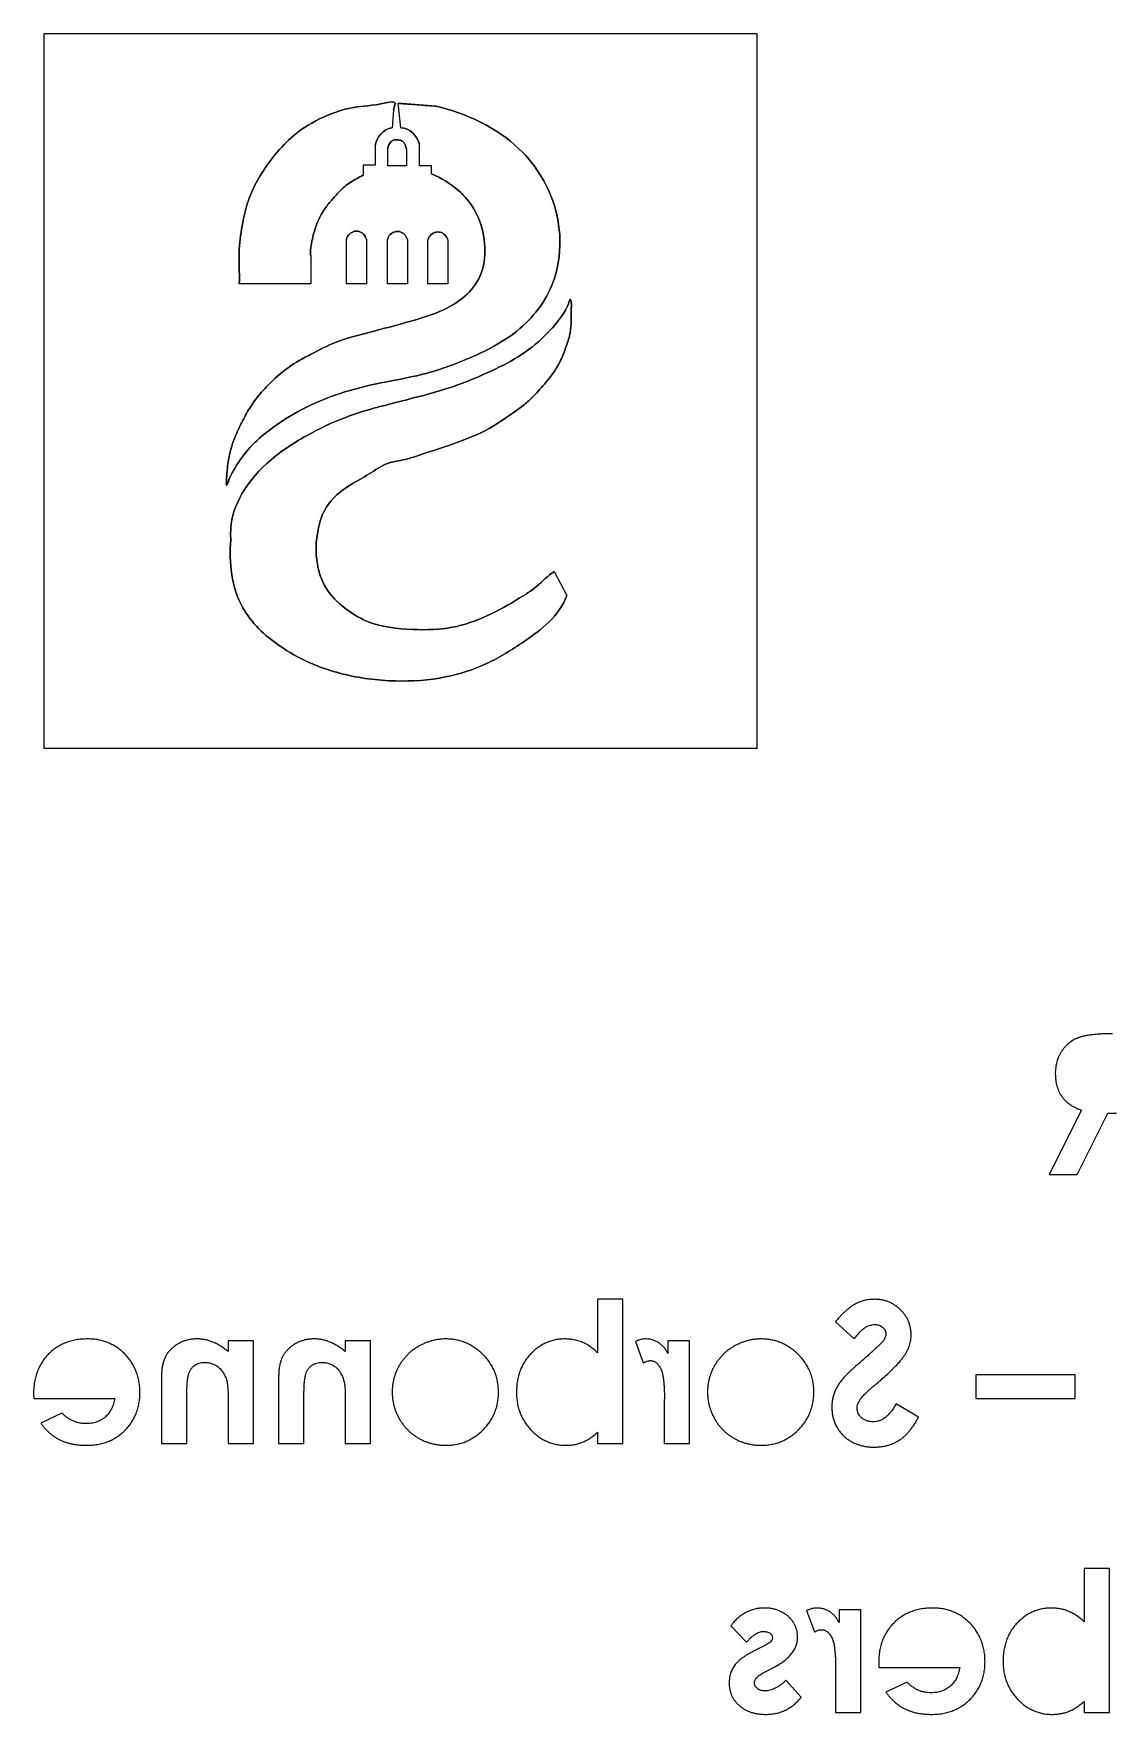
# Model space of a CAD drawing. Header units: millimetres. Extents: x -193 to 193, y -200 to 193.
# Drawn here: x -157.12 to -130.26, y -147.44 to -105.6 of the extents above; entities that cross this region are included whole.
import ezdxf

# ---------------------------------------------------------------- set-up
doc = ezdxf.new("R2010")
doc.units = ezdxf.units.MM

msp = doc.modelspace()

# ---------------------------------------------------------------- linework, layer by layer
at = {"color": 7, "linetype": 'Continuous', "lineweight": 25}
for p, q in [((-156.861, -105.596), (-139.113, -105.596)), ((-156.861, -123.389), (-156.861, -105.596)), ((-139.113, -105.596), (-139.113, -123.389)), ((-148.155, -107.5), (-148.192, -107.937)), ((-147.102, -107.401), (-148.041, -107.331)), ((-147.975, -107.937), (-148.041, -107.331)), ((-147.512, -108.884), (-147.512, -108.348)), ((-148.619, -108.393), (-148.619, -108.871)), ((-148.303, -108.884), (-148.303, -108.45)), ((-147.835, -108.469), (-147.835, -108.884)), ((-148.916, -108.871), (-148.916, -109.12)), ((-148.619, -108.871), (-148.916, -108.871)), ((-147.835, -108.884), (-148.303, -108.884)), ((-147.208, -108.884), (-147.512, -108.884)), ((-147.208, -109.084), (-147.208, -108.884)), ((-149.331, -111.827), (-149.331, -110.713)), ((-148.831, -110.713), (-148.831, -111.827)), ((-148.311, -111.827), (-148.311, -110.719)), ((-147.811, -110.719), (-147.811, -111.827)), ((-147.302, -111.827), (-147.302, -110.734)), ((-146.802, -110.734), (-146.802, -111.827)), ((-150.221, -111.139), (-150.221, -111.827)), ((-150.221, -111.827), (-151.999, -111.827)), ((-148.831, -111.827), (-149.331, -111.827)), ((-147.811, -111.827), (-148.311, -111.827)), ((-146.802, -111.827), (-147.302, -111.827)), ((-144.16, -118.983), (-143.845, -119.584)), ((-139.113, -123.389), (-156.861, -123.389)), ((-131.028, -132.397), (-131.835, -133.994)), ((-131.137, -133.994), (-130.366, -132.469)), ((-130.366, -132.469), (-130.153, -132.469)), ((-131.835, -133.994), (-131.137, -133.994)), ((-142.447, -137.103), (-143.076, -137.103)), ((-143.076, -137.103), (-143.076, -138.433)), ((-142.447, -140.693), (-142.447, -137.103)), ((-137.153, -137.661), (-136.683, -138.09)), ((-151.646, -138.135), (-152.274, -138.135)), ((-152.274, -138.135), (-152.274, -138.406)), ((-151.646, -140.693), (-151.646, -138.135)), ((-148.729, -138.135), (-149.358, -138.135)), ((-149.358, -138.135), (-149.358, -138.406)), ((-148.729, -140.693), (-148.729, -138.135)), ((-142.133, -138.154), (-141.938, -138.686)), ((-140.787, -138.135), (-141.326, -138.135)), ((-141.326, -138.135), (-141.326, -138.45)), ((-140.787, -140.693), (-140.787, -138.135)), ((-153.935, -139.016), (-153.935, -140.693)), ((-151.018, -139.016), (-151.018, -140.693)), ((-131.185, -138.988), (-133.653, -138.988)), ((-133.653, -138.988), (-133.653, -139.571)), ((-131.185, -139.571), (-131.185, -138.988)), ((-157.121, -139.453), (-157.118, -139.571)), ((-157.118, -139.571), (-155.101, -139.571)), ((-153.306, -140.693), (-153.306, -139.582)), ((-152.274, -139.675), (-152.274, -140.693)), ((-150.39, -140.693), (-150.39, -139.582)), ((-149.358, -139.675), (-149.358, -140.693)), ((-141.413, -139.533), (-141.415, -139.657)), ((-141.415, -139.657), (-141.415, -140.693)), ((-135.088, -140.037), (-135.641, -139.706)), ((-133.653, -139.571), (-131.185, -139.571)), ((-156.415, -139.934), (-156.941, -140.184)), ((-143.076, -140.414), (-143.076, -140.693)), ((-153.935, -140.693), (-153.306, -140.693)), ((-152.274, -140.693), (-151.646, -140.693)), ((-151.018, -140.693), (-150.39, -140.693)), ((-149.358, -140.693), (-148.729, -140.693)), ((-143.076, -140.693), (-142.447, -140.693)), ((-141.415, -140.693), (-140.787, -140.693)), ((-130.332, -143.802), (-130.96, -143.802)), ((-130.96, -143.802), (-130.96, -145.132)), ((-130.332, -147.392), (-130.332, -143.802)), ((-137.871, -144.852), (-137.676, -145.384)), ((-136.524, -144.834), (-137.063, -144.834)), ((-137.063, -144.834), (-137.063, -145.149)), ((-136.524, -147.392), (-136.524, -144.834)), ((-139.755, -145.229), (-139.371, -145.642)), ((-138.946, -145.739), (-139.173, -145.853)), ((-138.902, -146.374), (-138.694, -146.269)), ((-137.15, -146.231), (-137.153, -146.356)), ((-137.153, -146.356), (-137.153, -147.392)), ((-136.076, -146.151), (-136.074, -146.27)), ((-136.074, -146.27), (-134.056, -146.27)), ((-138.005, -147.007), (-138.386, -146.584)), ((-135.37, -146.632), (-135.896, -146.883)), ((-130.96, -147.113), (-130.96, -147.392)), ((-137.153, -147.392), (-136.524, -147.392)), ((-130.96, -147.392), (-130.332, -147.392))]:
    msp.add_line(p, q, dxfattribs=at)
for points, knots in [([(-147.208, -109.084), (-146.969, -109.195), (-146.596, -109.412), (-146.113, -109.949), (-145.829, -110.712), (-145.895, -111.619), (-146.451, -112.246), (-147.186, -112.619), (-148.013, -112.83), (-148.843, -113.059), (-149.573, -113.235), (-150.13, -113.54), (-150.661, -113.803), (-151.071, -114.129), (-151.442, -114.509), (-151.716, -114.858), (-151.916, -115.232), (-152.116, -115.628), (-152.266, -116.122), (-152.295, -116.402), (-152.338, -116.935), (-152.241, -116.656), (-152.106, -116.387), (-151.793, -115.928), (-151.253, -115.448), (-150.246, -114.777), (-148.898, -114.338), (-147.361, -114.105), (-146.224, -113.68), (-145.069, -113.082), (-144.204, -112.137), (-143.955, -110.902), (-144.09, -109.929), (-144.465, -109.114), (-145.298, -108.053), (-146.352, -107.587), (-147.102, -107.401)], [0, 0, 0, 0, 0.028436, 0.045885, 0.076795, 0.114077, 0.136818, 0.163881, 0.201765, 0.228519, 0.256859, 0.282156, 0.296566, 0.320744, 0.338014, 0.353814, 0.368338, 0.38344, 0.402632, 0.418502, 0.42852, 0.432004, 0.44284, 0.46564, 0.488443, 0.521261, 0.594998, 0.638749, 0.688736, 0.724792, 0.778774, 0.819516, 0.856554, 0.882834, 0.91543, 1, 1, 1, 1]), ([(-147.102, -107.401), (-146.352, -107.587), (-145.298, -108.053), (-144.465, -109.114), (-144.09, -109.929), (-143.955, -110.902), (-144.204, -112.137), (-145.069, -113.082), (-146.224, -113.68), (-147.361, -114.105), (-148.898, -114.338), (-150.246, -114.777), (-151.253, -115.448), (-151.793, -115.928), (-152.106, -116.387), (-152.241, -116.656), (-152.338, -116.935), (-152.295, -116.402), (-152.266, -116.122), (-152.116, -115.628), (-151.916, -115.232), (-151.716, -114.858), (-151.442, -114.509), (-151.071, -114.129), (-150.661, -113.803), (-150.13, -113.54), (-149.573, -113.235), (-148.843, -113.059), (-148.013, -112.83), (-147.186, -112.619), (-146.451, -112.246), (-145.895, -111.619), (-145.829, -110.712), (-146.113, -109.949), (-146.596, -109.412), (-146.969, -109.195), (-147.208, -109.084)], [0, 0, 0, 0, 0.08457, 0.117166, 0.143446, 0.180484, 0.221226, 0.275208, 0.311264, 0.361251, 0.405002, 0.478739, 0.511557, 0.53436, 0.55716, 0.567996, 0.57148, 0.581498, 0.597368, 0.61656, 0.631662, 0.646186, 0.661986, 0.679256, 0.703434, 0.717844, 0.743141, 0.771481, 0.798235, 0.836119, 0.863182, 0.885923, 0.923205, 0.954115, 0.971564, 1, 1, 1, 1]), ([(-148.155, -107.5), (-148.168, -107.477), (-148.036, -107.247), (-148.656, -107.399), (-149.326, -107.388), (-150.446, -107.875), (-151.264, -108.76), (-151.734, -109.507), (-151.929, -110.338), (-152.03, -111.026), (-151.989, -111.541), (-151.999, -111.827)], [0, 0, 0, 0, 0.025008, 0.058042, 0.174702, 0.409672, 0.508709, 0.700836, 0.778493, 0.876274, 1, 1, 1, 1]), ([(-151.999, -111.827), (-151.989, -111.541), (-152.03, -111.026), (-151.929, -110.338), (-151.734, -109.507), (-151.264, -108.76), (-150.446, -107.875), (-149.326, -107.388), (-148.656, -107.399), (-148.036, -107.247), (-148.168, -107.477), (-148.155, -107.5)], [0, 0, 0, 0, 0.123726, 0.221507, 0.299164, 0.491291, 0.590328, 0.825298, 0.941958, 0.974992, 1, 1, 1, 1]), ([(-147.835, -108.469), (-147.847, -108.404), (-147.89, -108.271), (-148.042, -108.237), (-148.145, -108.231), (-148.253, -108.305), (-148.288, -108.39), (-148.303, -108.45)], [0, 0, 0, 0, 0.313599, 0.469417, 0.630901, 0.733685, 1, 1, 1, 1]), ([(-148.303, -108.45), (-148.288, -108.39), (-148.253, -108.305), (-148.145, -108.231), (-148.042, -108.237), (-147.89, -108.271), (-147.847, -108.404), (-147.835, -108.469)], [0, 0, 0, 0, 0.266315, 0.369099, 0.530583, 0.686401, 1, 1, 1, 1]), ([(-150.221, -111.139), (-150.241, -110.994), (-150.194, -110.763), (-150.086, -110.34), (-149.913, -109.987), (-149.672, -109.71), (-149.526, -109.538), (-149.381, -109.407), (-149.19, -109.255), (-149.021, -109.181), (-148.916, -109.12)], [0, 0, 0, 0, 0.169685, 0.277391, 0.517791, 0.6245, 0.711578, 0.784298, 0.855083, 1, 1, 1, 1]), ([(-148.916, -109.12), (-149.021, -109.181), (-149.19, -109.255), (-149.381, -109.407), (-149.526, -109.538), (-149.672, -109.71), (-149.913, -109.987), (-150.086, -110.34), (-150.194, -110.763), (-150.241, -110.994), (-150.221, -111.139)], [0, 0, 0, 0, 0.144917, 0.215702, 0.288422, 0.3755, 0.482209, 0.722609, 0.830315, 1, 1, 1, 1]), ([(-148.831, -110.713), (-148.858, -110.625), (-148.962, -110.508), (-149.198, -110.511), (-149.307, -110.616), (-149.331, -110.713)], [0, 0, 0, 0, 0.42038, 0.573472, 1, 1, 1, 1]), ([(-149.331, -110.713), (-149.307, -110.616), (-149.198, -110.511), (-148.962, -110.508), (-148.858, -110.625), (-148.831, -110.713)], [0, 0, 0, 0, 0.426528, 0.57962, 1, 1, 1, 1]), ([(-147.811, -110.719), (-147.838, -110.631), (-147.942, -110.515), (-148.177, -110.518), (-148.287, -110.622), (-148.311, -110.719)], [0, 0, 0, 0, 0.42038, 0.573472, 1, 1, 1, 1]), ([(-148.311, -110.719), (-148.287, -110.622), (-148.177, -110.518), (-147.942, -110.515), (-147.838, -110.631), (-147.811, -110.719)], [0, 0, 0, 0, 0.426528, 0.57962, 1, 1, 1, 1]), ([(-146.802, -110.734), (-146.829, -110.646), (-146.933, -110.53), (-147.169, -110.532), (-147.279, -110.637), (-147.302, -110.734)], [0, 0, 0, 0, 0.42038, 0.573472, 1, 1, 1, 1]), ([(-147.302, -110.734), (-147.279, -110.637), (-147.169, -110.532), (-146.933, -110.53), (-146.829, -110.646), (-146.802, -110.734)], [0, 0, 0, 0, 0.426528, 0.57962, 1, 1, 1, 1]), ([(-144.16, -118.983), (-144.315, -119.091), (-144.565, -119.363), (-145.385, -119.886), (-146.404, -120.42), (-147.737, -120.451), (-148.691, -120.347), (-149.398, -119.901), (-149.873, -119.438), (-150.113, -118.732), (-150.086, -118.026), (-149.849, -117.291), (-149.32, -116.857), (-148.766, -116.574), (-148.347, -116.268), (-147.819, -116.205), (-147.327, -116.021), (-146.846, -115.876), (-146.398, -115.704), (-145.865, -115.502), (-145.387, -115.18), (-144.98, -114.897), (-144.733, -114.693), (-144.558, -114.496), (-144.299, -114.213), (-144.043, -113.876), (-143.879, -113.448), (-143.773, -113.139), (-143.722, -112.821), (-143.734, -112.594), (-143.731, -112.404), (-143.721, -112.329), (-143.753, -112.174), (-143.836, -112.425), (-144.007, -112.705), (-144.682, -113.477), (-145.376, -113.842), (-145.907, -114.075)], [0, 0, 0, 0, 0.028276, 0.054753, 0.145664, 0.19472, 0.253441, 0.285459, 0.318561, 0.350809, 0.393784, 0.42293, 0.463763, 0.491313, 0.517175, 0.539583, 0.569518, 0.595855, 0.614926, 0.641481, 0.681038, 0.700728, 0.715907, 0.728907, 0.740054, 0.773572, 0.791269, 0.808498, 0.822609, 0.839076, 0.843194, 0.849907, 0.854237, 0.8568, 0.87882, 0.914933, 1, 1, 1, 1]), ([(-145.907, -114.075), (-145.376, -113.842), (-144.682, -113.477), (-144.007, -112.705), (-143.836, -112.425), (-143.753, -112.174), (-143.721, -112.329), (-143.731, -112.404), (-143.734, -112.594), (-143.722, -112.821), (-143.773, -113.139), (-143.879, -113.448), (-144.043, -113.876), (-144.299, -114.213), (-144.558, -114.496), (-144.733, -114.693), (-144.98, -114.897), (-145.387, -115.18), (-145.865, -115.502), (-146.398, -115.704), (-146.846, -115.876), (-147.327, -116.021), (-147.819, -116.205), (-148.347, -116.268), (-148.766, -116.574), (-149.32, -116.857), (-149.849, -117.291), (-150.086, -118.026), (-150.113, -118.732), (-149.873, -119.438), (-149.398, -119.901), (-148.691, -120.347), (-147.737, -120.451), (-146.404, -120.42), (-145.385, -119.886), (-144.565, -119.363), (-144.315, -119.091), (-144.16, -118.983)], [0, 0, 0, 0, 0.085067, 0.12118, 0.1432, 0.145763, 0.150093, 0.156806, 0.160924, 0.177391, 0.191502, 0.208731, 0.226428, 0.259946, 0.271093, 0.284093, 0.299272, 0.318962, 0.358519, 0.385074, 0.404145, 0.430482, 0.460417, 0.482825, 0.508687, 0.536237, 0.57707, 0.606216, 0.649191, 0.681439, 0.714541, 0.746559, 0.80528, 0.854336, 0.945247, 0.971724, 1, 1, 1, 1]), ([(-145.907, -114.075), (-146.61, -114.408), (-147.773, -114.693), (-149.289, -115.084), (-150.37, -115.603), (-151.612, -116.415), (-152.277, -117.457), (-152.209, -118.196)], [0, 0, 0, 0, 0.288059, 0.446128, 0.582365, 0.732489, 1, 1, 1, 1]), ([(-152.209, -118.196), (-152.277, -117.457), (-151.612, -116.415), (-150.37, -115.603), (-149.289, -115.084), (-147.773, -114.693), (-146.61, -114.408), (-145.907, -114.075)], [0, 0, 0, 0, 0.267511, 0.417635, 0.553872, 0.711941, 1, 1, 1, 1]), ([(-152.209, -118.196), (-152.261, -118.758), (-152.14, -119.853), (-150.937, -120.985), (-149.58, -121.569), (-148.144, -121.753), (-146.916, -121.668), (-145.82, -121.318), (-144.762, -120.653), (-144.039, -120.107), (-143.845, -119.584)], [0, 0, 0, 0, 0.156474, 0.274185, 0.428672, 0.549942, 0.662572, 0.759206, 0.857514, 1, 1, 1, 1]), ([(-143.845, -119.584), (-144.039, -120.107), (-144.762, -120.653), (-145.82, -121.318), (-146.916, -121.668), (-148.144, -121.753), (-149.58, -121.569), (-150.937, -120.985), (-152.14, -119.853), (-152.261, -118.758), (-152.209, -118.196)], [0, 0, 0, 0, 0.142486, 0.240794, 0.337428, 0.450058, 0.571328, 0.725815, 0.843526, 1, 1, 1, 1]), ([(-130.256, -130.494), (-130.305, -130.494), (-130.398, -130.495), (-130.532, -130.5), (-130.655, -130.507), (-130.768, -130.518), (-130.869, -130.533), (-130.961, -130.55), (-131.041, -130.57), (-131.111, -130.595), (-131.175, -130.622), (-131.234, -130.654), (-131.29, -130.69), (-131.343, -130.73), (-131.393, -130.774), (-131.44, -130.823), (-131.484, -130.875), (-131.523, -130.932), (-131.56, -130.992), (-131.592, -131.055), (-131.618, -131.121), (-131.641, -131.189), (-131.657, -131.26), (-131.669, -131.334), (-131.677, -131.41), (-131.678, -131.462), (-131.678, -131.489)], [0, 0, 0, 0, 0.072889, 0.140186, 0.202277, 0.258895, 0.310483, 0.357095, 0.398514, 0.435038, 0.469251, 0.502805, 0.53621, 0.569379, 0.602801, 0.636666, 0.670929, 0.705803, 0.741189, 0.776304, 0.812004, 0.847969, 0.884522, 0.921974, 0.960198, 1, 1, 1, 1]), ([(-131.678, -131.489), (-131.678, -131.516), (-131.676, -131.57), (-131.67, -131.65), (-131.657, -131.726), (-131.638, -131.798), (-131.617, -131.868), (-131.588, -131.933), (-131.555, -131.996), (-131.517, -132.054), (-131.474, -132.11), (-131.425, -132.161), (-131.372, -132.21), (-131.313, -132.254), (-131.249, -132.295), (-131.18, -132.333), (-131.106, -132.368), (-131.054, -132.387), (-131.028, -132.397)], [0, 0, 0, 0, 0.068741, 0.134789, 0.198536, 0.260386, 0.320962, 0.379904, 0.438503, 0.496154, 0.554265, 0.612749, 0.672513, 0.733646, 0.79679, 0.861936, 0.929398, 1, 1, 1, 1]), ([(-136.186, -137.103), (-136.228, -137.105), (-136.31, -137.108), (-136.431, -137.131), (-136.55, -137.168), (-136.646, -137.213), (-136.722, -137.256), (-136.78, -137.296), (-136.839, -137.341), (-136.9, -137.393), (-136.961, -137.451), (-137.025, -137.515), (-137.089, -137.585), (-137.131, -137.635), (-137.153, -137.661)], [0, 0, 0, 0, 0.10691, 0.212977, 0.319777, 0.428556, 0.485857, 0.546559, 0.611431, 0.679821, 0.753159, 0.830753, 0.913133, 1, 1, 1, 1]), ([(-135.268, -137.991), (-135.269, -137.961), (-135.27, -137.902), (-135.284, -137.815), (-135.303, -137.731), (-135.332, -137.651), (-135.37, -137.574), (-135.416, -137.5), (-135.47, -137.43), (-135.531, -137.364), (-135.599, -137.303), (-135.671, -137.25), (-135.748, -137.204), (-135.828, -137.167), (-135.912, -137.138), (-136, -137.118), (-136.092, -137.106), (-136.155, -137.104), (-136.186, -137.103)], [0, 0, 0, 0, 0.063173, 0.124457, 0.184841, 0.244567, 0.304319, 0.3652, 0.427421, 0.491262, 0.555499, 0.618605, 0.680495, 0.742473, 0.804991, 0.868252, 0.932887, 1, 1, 1, 1]), ([(-136.683, -138.09), (-136.663, -138.062), (-136.624, -138.008), (-136.561, -137.935), (-136.499, -137.872), (-136.436, -137.821), (-136.373, -137.781), (-136.309, -137.753), (-136.244, -137.735), (-136.201, -137.733), (-136.179, -137.731)], [0, 0, 0, 0, 0.16242, 0.311824, 0.448433, 0.573381, 0.689077, 0.797573, 0.900293, 1, 1, 1, 1]), ([(-136.179, -137.731), (-136.159, -137.732), (-136.121, -137.734), (-136.066, -137.747), (-136.017, -137.77), (-135.975, -137.8), (-135.941, -137.837), (-135.914, -137.875), (-135.899, -137.917), (-135.897, -137.946), (-135.896, -137.961)], [0, 0, 0, 0, 0.1481263, 0.2859929, 0.4166344, 0.5473799, 0.6715828, 0.7844007, 0.8932656, 1, 1, 1, 1]), ([(-136.15, -139.219), (-136.105, -139.182), (-136.02, -139.109), (-135.899, -139.002), (-135.79, -138.903), (-135.694, -138.808), (-135.61, -138.722), (-135.538, -138.642), (-135.479, -138.568), (-135.417, -138.481), (-135.358, -138.375), (-135.307, -138.247), (-135.273, -138.119), (-135.27, -138.033), (-135.268, -137.991)], [0, 0, 0, 0, 0.112125, 0.215201, 0.309902, 0.395959, 0.473447, 0.54214, 0.602523, 0.654726, 0.747804, 0.835278, 0.918925, 1, 1, 1, 1]), ([(-135.896, -137.961), (-135.897, -137.975), (-135.898, -138.005), (-135.91, -138.048), (-135.928, -138.09), (-135.945, -138.115), (-135.954, -138.128)], [0, 0, 0, 0, 0.241881, 0.487115, 0.737838, 1, 1, 1, 1]), ([(-155.779, -138.09), (-155.827, -138.091), (-155.922, -138.093), (-156.061, -138.111), (-156.193, -138.141), (-156.319, -138.181), (-156.436, -138.235), (-156.548, -138.299), (-156.652, -138.376), (-156.749, -138.463), (-156.836, -138.56), (-156.912, -138.666), (-156.977, -138.778), (-157.03, -138.899), (-157.07, -139.027), (-157.1, -139.162), (-157.118, -139.305), (-157.12, -139.403), (-157.121, -139.453)], [0, 0, 0, 0, 0.0675, 0.132529, 0.19498, 0.255982, 0.315768, 0.37518, 0.435072, 0.495743, 0.556656, 0.616619, 0.676758, 0.737601, 0.799533, 0.863575, 0.930221, 1, 1, 1, 1]), ([(-154.473, -139.428), (-154.474, -139.381), (-154.476, -139.289), (-154.494, -139.153), (-154.523, -139.024), (-154.564, -138.901), (-154.616, -138.783), (-154.681, -138.672), (-154.757, -138.567), (-154.843, -138.47), (-154.939, -138.381), (-155.04, -138.303), (-155.149, -138.237), (-155.264, -138.184), (-155.384, -138.141), (-155.51, -138.112), (-155.642, -138.093), (-155.733, -138.091), (-155.779, -138.09)], [0, 0, 0, 0, 0.067451, 0.132706, 0.195663, 0.257481, 0.318729, 0.379576, 0.441281, 0.50399, 0.566629, 0.62786, 0.688183, 0.748487, 0.808936, 0.870587, 0.934225, 1, 1, 1, 1]), ([(-153.707, -138.354), (-153.725, -138.374), (-153.762, -138.413), (-153.808, -138.479), (-153.847, -138.552), (-153.88, -138.632), (-153.904, -138.719), (-153.922, -138.812), (-153.933, -138.912), (-153.934, -138.981), (-153.935, -139.016)], [0, 0, 0, 0, 0.1111981, 0.22321, 0.3375456, 0.4565282, 0.5812438, 0.7134052, 0.8526589, 1, 1, 1, 1]), ([(-153.048, -138.09), (-153.08, -138.091), (-153.143, -138.093), (-153.235, -138.105), (-153.322, -138.126), (-153.407, -138.155), (-153.488, -138.192), (-153.566, -138.237), (-153.639, -138.292), (-153.684, -138.333), (-153.707, -138.354)], [0, 0, 0, 0, 0.131105, 0.257369, 0.381171, 0.503299, 0.625248, 0.747811, 0.872434, 1, 1, 1, 1]), ([(-152.274, -138.406), (-152.31, -138.378), (-152.379, -138.325), (-152.483, -138.257), (-152.581, -138.201), (-152.676, -138.159), (-152.768, -138.129), (-152.861, -138.107), (-152.954, -138.093), (-153.017, -138.091), (-153.048, -138.09)], [0, 0, 0, 0, 0.15958, 0.304989, 0.436681, 0.556242, 0.668759, 0.779379, 0.889778, 1, 1, 1, 1]), ([(-150.79, -138.354), (-150.808, -138.374), (-150.845, -138.413), (-150.891, -138.479), (-150.931, -138.552), (-150.963, -138.632), (-150.987, -138.719), (-151.006, -138.812), (-151.016, -138.912), (-151.017, -138.981), (-151.018, -139.016)], [0, 0, 0, 0, 0.1111981, 0.22321, 0.3375456, 0.4565282, 0.5812438, 0.7134052, 0.8526589, 1, 1, 1, 1]), ([(-150.132, -138.09), (-150.164, -138.091), (-150.226, -138.093), (-150.318, -138.105), (-150.406, -138.126), (-150.491, -138.155), (-150.571, -138.192), (-150.649, -138.237), (-150.722, -138.292), (-150.767, -138.333), (-150.79, -138.354)], [0, 0, 0, 0, 0.131105, 0.257369, 0.381171, 0.503299, 0.625248, 0.747811, 0.872434, 1, 1, 1, 1]), ([(-149.358, -138.406), (-149.394, -138.378), (-149.462, -138.325), (-149.566, -138.257), (-149.664, -138.201), (-149.759, -138.159), (-149.852, -138.129), (-149.944, -138.107), (-150.038, -138.093), (-150.1, -138.091), (-150.132, -138.09)], [0, 0, 0, 0, 0.15958, 0.304989, 0.436681, 0.556242, 0.668759, 0.779379, 0.889778, 1, 1, 1, 1]), ([(-146.852, -138.09), (-146.882, -138.091), (-146.94, -138.092), (-147.028, -138.101), (-147.114, -138.115), (-147.199, -138.133), (-147.282, -138.159), (-147.364, -138.19), (-147.445, -138.226), (-147.524, -138.268), (-147.6, -138.314), (-147.673, -138.364), (-147.74, -138.419), (-147.805, -138.477), (-147.863, -138.541), (-147.919, -138.607), (-147.969, -138.678), (-148.015, -138.752), (-148.056, -138.829), (-148.092, -138.908), (-148.123, -138.988), (-148.148, -139.07), (-148.168, -139.153), (-148.18, -139.238), (-148.19, -139.325), (-148.191, -139.383), (-148.191, -139.412)], [0, 0, 0, 0, 0.042599, 0.084364, 0.126142, 0.167706, 0.209066, 0.250973, 0.293148, 0.336041, 0.378761, 0.420893, 0.462622, 0.503914, 0.545188, 0.586138, 0.627722, 0.669585, 0.711432, 0.752691, 0.793971, 0.834592, 0.875577, 0.91664, 0.958072, 1, 1, 1, 1]), ([(-145.978, -138.433), (-146.009, -138.406), (-146.072, -138.351), (-146.174, -138.283), (-146.278, -138.223), (-146.386, -138.174), (-146.497, -138.137), (-146.612, -138.11), (-146.731, -138.094), (-146.811, -138.092), (-146.852, -138.09)], [0, 0, 0, 0, 0.1310144, 0.2584644, 0.3825798, 0.5049906, 0.6272275, 0.7492967, 0.8736904, 1, 1, 1, 1]), ([(-145.544, -139.416), (-145.545, -139.368), (-145.548, -139.273), (-145.569, -139.134), (-145.602, -139.002), (-145.65, -138.875), (-145.711, -138.754), (-145.786, -138.64), (-145.875, -138.532), (-145.943, -138.467), (-145.978, -138.433)], [0, 0, 0, 0, 0.130489, 0.256474, 0.379237, 0.500978, 0.622367, 0.744855, 0.870259, 1, 1, 1, 1]), ([(-143.888, -138.09), (-143.929, -138.091), (-144.011, -138.093), (-144.13, -138.112), (-144.244, -138.141), (-144.354, -138.182), (-144.459, -138.235), (-144.56, -138.299), (-144.655, -138.375), (-144.744, -138.462), (-144.827, -138.558), (-144.899, -138.661), (-144.959, -138.772), (-145.01, -138.888), (-145.047, -139.012), (-145.076, -139.142), (-145.092, -139.278), (-145.094, -139.372), (-145.095, -139.419)], [0, 0, 0, 0, 0.061624, 0.12138, 0.180256, 0.238142, 0.296489, 0.355776, 0.416247, 0.479076, 0.54232, 0.604902, 0.667516, 0.730346, 0.794405, 0.860608, 0.92894, 1, 1, 1, 1]), ([(-143.076, -138.433), (-143.105, -138.406), (-143.162, -138.352), (-143.256, -138.282), (-143.352, -138.223), (-143.453, -138.174), (-143.557, -138.137), (-143.664, -138.109), (-143.775, -138.094), (-143.85, -138.092), (-143.888, -138.09)], [0, 0, 0, 0, 0.132648, 0.260396, 0.385476, 0.507708, 0.62942, 0.750914, 0.874422, 1, 1, 1, 1]), ([(-141.877, -138.09), (-141.898, -138.091), (-141.94, -138.093), (-142.004, -138.105), (-142.069, -138.125), (-142.112, -138.144), (-142.133, -138.154)], [0, 0, 0, 0, 0.232851, 0.474168, 0.731339, 1, 1, 1, 1]), ([(-141.326, -138.45), (-141.341, -138.422), (-141.371, -138.367), (-141.425, -138.294), (-141.488, -138.232), (-141.557, -138.181), (-141.632, -138.141), (-141.711, -138.112), (-141.793, -138.093), (-141.849, -138.091), (-141.877, -138.09)], [0, 0, 0, 0, 0.137333, 0.268422, 0.393205, 0.51643, 0.637793, 0.758061, 0.877719, 1, 1, 1, 1]), ([(-138.999, -138.09), (-139.029, -138.091), (-139.088, -138.092), (-139.175, -138.101), (-139.262, -138.115), (-139.347, -138.133), (-139.43, -138.159), (-139.512, -138.19), (-139.593, -138.226), (-139.671, -138.268), (-139.748, -138.314), (-139.82, -138.364), (-139.888, -138.419), (-139.952, -138.477), (-140.011, -138.541), (-140.066, -138.607), (-140.116, -138.678), (-140.163, -138.752), (-140.204, -138.829), (-140.24, -138.908), (-140.271, -138.988), (-140.295, -139.07), (-140.315, -139.153), (-140.328, -139.238), (-140.337, -139.325), (-140.338, -139.383), (-140.338, -139.412)], [0, 0, 0, 0, 0.042599, 0.084364, 0.126142, 0.167706, 0.209066, 0.250973, 0.293148, 0.336041, 0.378761, 0.420893, 0.462622, 0.503914, 0.545188, 0.586138, 0.627722, 0.669585, 0.711432, 0.752691, 0.793971, 0.834592, 0.875577, 0.91664, 0.958072, 1, 1, 1, 1]), ([(-138.125, -138.433), (-138.157, -138.406), (-138.219, -138.351), (-138.321, -138.283), (-138.425, -138.223), (-138.533, -138.174), (-138.645, -138.137), (-138.76, -138.11), (-138.878, -138.094), (-138.959, -138.092), (-138.999, -138.09)], [0, 0, 0, 0, 0.1310144, 0.2584644, 0.3825798, 0.5049906, 0.6272275, 0.7492967, 0.8736904, 1, 1, 1, 1]), ([(-137.691, -139.416), (-137.692, -139.368), (-137.695, -139.273), (-137.716, -139.134), (-137.749, -139.002), (-137.797, -138.875), (-137.859, -138.754), (-137.934, -138.64), (-138.022, -138.532), (-138.09, -138.467), (-138.125, -138.433)], [0, 0, 0, 0, 0.130489, 0.256474, 0.379237, 0.500978, 0.622367, 0.744855, 0.870259, 1, 1, 1, 1]), ([(-135.954, -138.128), (-135.962, -138.138), (-135.981, -138.162), (-136.016, -138.199), (-136.061, -138.244), (-136.116, -138.296), (-136.179, -138.357), (-136.254, -138.424), (-136.338, -138.5), (-136.398, -138.552), (-136.43, -138.58)], [0, 0, 0, 0, 0.059234, 0.136349, 0.233805, 0.349411, 0.483179, 0.635967, 0.809243, 1, 1, 1, 1]), ([(-153.306, -139.582), (-153.306, -139.546), (-153.306, -139.477), (-153.304, -139.377), (-153.3, -139.288), (-153.297, -139.207), (-153.29, -139.137), (-153.284, -139.076), (-153.274, -139.024), (-153.262, -138.969), (-153.241, -138.91), (-153.207, -138.848), (-153.165, -138.795), (-153.115, -138.751), (-153.059, -138.716), (-152.996, -138.692), (-152.926, -138.676), (-152.878, -138.675), (-152.853, -138.674)], [0, 0, 0, 0, 0.093679, 0.179518, 0.256937, 0.32593, 0.387213, 0.440139, 0.484952, 0.522188, 0.586422, 0.647004, 0.704202, 0.760716, 0.817414, 0.875213, 0.935194, 1, 1, 1, 1]), ([(-152.853, -138.674), (-152.82, -138.675), (-152.756, -138.679), (-152.664, -138.703), (-152.579, -138.745), (-152.503, -138.802), (-152.435, -138.873), (-152.379, -138.958), (-152.334, -139.054), (-152.314, -139.124), (-152.304, -139.16)], [0, 0, 0, 0, 0.123024, 0.240658, 0.35739, 0.477137, 0.600009, 0.725225, 0.857762, 1, 1, 1, 1]), ([(-150.39, -139.582), (-150.39, -139.546), (-150.389, -139.477), (-150.387, -139.377), (-150.384, -139.288), (-150.38, -139.207), (-150.373, -139.137), (-150.367, -139.076), (-150.358, -139.024), (-150.345, -138.969), (-150.324, -138.91), (-150.291, -138.848), (-150.248, -138.795), (-150.199, -138.751), (-150.142, -138.716), (-150.079, -138.692), (-150.01, -138.676), (-149.961, -138.675), (-149.936, -138.674)], [0, 0, 0, 0, 0.093679, 0.179518, 0.256937, 0.32593, 0.387213, 0.440139, 0.484952, 0.522188, 0.586422, 0.647004, 0.704202, 0.760716, 0.817414, 0.875213, 0.935194, 1, 1, 1, 1]), ([(-149.936, -138.674), (-149.903, -138.675), (-149.84, -138.679), (-149.747, -138.703), (-149.663, -138.745), (-149.586, -138.802), (-149.518, -138.873), (-149.463, -138.958), (-149.417, -139.054), (-149.397, -139.124), (-149.387, -139.16)], [0, 0, 0, 0, 0.123024, 0.240658, 0.35739, 0.477137, 0.600009, 0.725225, 0.857762, 1, 1, 1, 1]), ([(-141.938, -138.686), (-141.921, -138.677), (-141.888, -138.661), (-141.841, -138.643), (-141.798, -138.631), (-141.77, -138.63), (-141.758, -138.629)], [0, 0, 0, 0, 0.3035967, 0.570645, 0.8010704, 1, 1, 1, 1]), ([(-141.758, -138.629), (-141.746, -138.629), (-141.722, -138.63), (-141.687, -138.639), (-141.655, -138.654), (-141.622, -138.674), (-141.593, -138.701), (-141.564, -138.732), (-141.538, -138.771), (-141.511, -138.814), (-141.488, -138.866), (-141.468, -138.929), (-141.45, -139.003), (-141.438, -139.088), (-141.426, -139.184), (-141.419, -139.29), (-141.414, -139.408), (-141.413, -139.49), (-141.413, -139.533)], [0, 0, 0, 0, 0.034015, 0.066912, 0.101141, 0.136381, 0.173598, 0.214076, 0.25798, 0.305417, 0.358685, 0.420924, 0.492691, 0.574131, 0.665182, 0.766513, 0.878314, 1, 1, 1, 1]), ([(-136.43, -138.58), (-136.459, -138.605), (-136.515, -138.654), (-136.595, -138.722), (-136.664, -138.784), (-136.726, -138.838), (-136.777, -138.885), (-136.82, -138.924), (-136.853, -138.956), (-136.872, -138.975), (-136.881, -138.984)], [0, 0, 0, 0, 0.192953, 0.366184, 0.520457, 0.655012, 0.770624, 0.865677, 0.942675, 1, 1, 1, 1]), ([(-152.304, -139.16), (-152.301, -139.172), (-152.296, -139.197), (-152.291, -139.24), (-152.285, -139.291), (-152.282, -139.351), (-152.278, -139.42), (-152.276, -139.497), (-152.275, -139.583), (-152.275, -139.643), (-152.274, -139.675)], [0, 0, 0, 0, 0.06792, 0.151476, 0.251213, 0.366854, 0.500124, 0.650932, 0.816647, 1, 1, 1, 1]), ([(-149.387, -139.16), (-149.385, -139.172), (-149.379, -139.197), (-149.374, -139.24), (-149.368, -139.291), (-149.365, -139.351), (-149.361, -139.42), (-149.36, -139.497), (-149.358, -139.583), (-149.358, -139.643), (-149.358, -139.675)], [0, 0, 0, 0, 0.06792, 0.151476, 0.251213, 0.366854, 0.500124, 0.650932, 0.816647, 1, 1, 1, 1]), ([(-136.881, -138.984), (-136.911, -139.017), (-136.971, -139.081), (-137.048, -139.181), (-137.112, -139.278), (-137.161, -139.375), (-137.198, -139.473), (-137.224, -139.573), (-137.24, -139.678), (-137.241, -139.75), (-137.242, -139.786)], [0, 0, 0, 0, 0.150833, 0.289954, 0.417139, 0.535255, 0.648751, 0.762405, 0.879827, 1, 1, 1, 1]), ([(-136.614, -139.823), (-136.613, -139.803), (-136.611, -139.762), (-136.593, -139.702), (-136.566, -139.642), (-136.535, -139.592), (-136.502, -139.551), (-136.471, -139.515), (-136.433, -139.475), (-136.389, -139.432), (-136.338, -139.384), (-136.282, -139.332), (-136.218, -139.277), (-136.173, -139.239), (-136.15, -139.219)], [0, 0, 0, 0, 0.076347, 0.155091, 0.238352, 0.328404, 0.379384, 0.439618, 0.509831, 0.588875, 0.677436, 0.775547, 0.882636, 1, 1, 1, 1]), ([(-155.101, -139.571), (-155.105, -139.595), (-155.113, -139.641), (-155.131, -139.708), (-155.153, -139.771), (-155.18, -139.83), (-155.211, -139.886), (-155.247, -139.938), (-155.288, -139.986), (-155.333, -140.031), (-155.382, -140.07), (-155.434, -140.105), (-155.489, -140.134), (-155.548, -140.158), (-155.61, -140.177), (-155.675, -140.19), (-155.744, -140.198), (-155.79, -140.199), (-155.814, -140.199)], [0, 0, 0, 0, 0.068206, 0.13403, 0.198035, 0.259813, 0.320405, 0.380626, 0.441026, 0.501202, 0.561691, 0.621161, 0.680802, 0.740903, 0.802582, 0.866186, 0.9316, 1, 1, 1, 1]), ([(-155.807, -140.738), (-155.759, -140.737), (-155.665, -140.735), (-155.527, -140.717), (-155.396, -140.688), (-155.271, -140.647), (-155.154, -140.594), (-155.043, -140.529), (-154.939, -140.453), (-154.843, -140.366), (-154.757, -140.27), (-154.68, -140.167), (-154.617, -140.058), (-154.564, -139.944), (-154.523, -139.823), (-154.494, -139.697), (-154.476, -139.564), (-154.474, -139.474), (-154.473, -139.428)], [0, 0, 0, 0, 0.068973, 0.135079, 0.198876, 0.261192, 0.322136, 0.383017, 0.444315, 0.506363, 0.568185, 0.628944, 0.689079, 0.748666, 0.809078, 0.870918, 0.93437, 1, 1, 1, 1]), ([(-148.191, -139.412), (-148.19, -139.442), (-148.189, -139.5), (-148.181, -139.587), (-148.167, -139.673), (-148.148, -139.757), (-148.122, -139.84), (-148.092, -139.921), (-148.055, -140.001), (-148.015, -140.079), (-147.968, -140.154), (-147.918, -140.226), (-147.863, -140.292), (-147.805, -140.356), (-147.742, -140.414), (-147.675, -140.468), (-147.605, -140.519), (-147.53, -140.564), (-147.453, -140.605), (-147.373, -140.641), (-147.292, -140.671), (-147.208, -140.695), (-147.122, -140.714), (-147.035, -140.727), (-146.945, -140.736), (-146.885, -140.737), (-146.855, -140.738)], [0, 0, 0, 0, 0.042168, 0.083839, 0.125192, 0.166335, 0.207602, 0.24867, 0.290582, 0.332926, 0.374978, 0.416741, 0.457857, 0.498809, 0.539516, 0.58042, 0.62191, 0.663502, 0.705394, 0.746864, 0.788245, 0.829736, 0.871532, 0.913825, 0.956495, 1, 1, 1, 1]), ([(-146.855, -140.738), (-146.81, -140.737), (-146.723, -140.734), (-146.594, -140.716), (-146.47, -140.686), (-146.35, -140.644), (-146.236, -140.59), (-146.127, -140.523), (-146.023, -140.444), (-145.926, -140.355), (-145.836, -140.256), (-145.758, -140.152), (-145.692, -140.042), (-145.637, -139.927), (-145.595, -139.806), (-145.565, -139.681), (-145.547, -139.55), (-145.545, -139.461), (-145.544, -139.416)], [0, 0, 0, 0, 0.064375, 0.126884, 0.188201, 0.248894, 0.309599, 0.371125, 0.433466, 0.498143, 0.562593, 0.625474, 0.687114, 0.748125, 0.809457, 0.871431, 0.934611, 1, 1, 1, 1]), ([(-145.095, -139.419), (-145.094, -139.465), (-145.092, -139.555), (-145.075, -139.688), (-145.046, -139.815), (-145.006, -139.936), (-144.954, -140.051), (-144.892, -140.161), (-144.818, -140.265), (-144.733, -140.361), (-144.64, -140.448), (-144.543, -140.527), (-144.441, -140.591), (-144.335, -140.645), (-144.225, -140.687), (-144.11, -140.716), (-143.991, -140.735), (-143.91, -140.737), (-143.869, -140.738)], [0, 0, 0, 0, 0.06866, 0.135343, 0.199959, 0.263049, 0.325881, 0.388744, 0.451973, 0.516706, 0.580831, 0.6426, 0.702706, 0.761562, 0.820266, 0.879182, 0.938684, 1, 1, 1, 1]), ([(-140.338, -139.412), (-140.338, -139.442), (-140.337, -139.5), (-140.328, -139.587), (-140.314, -139.673), (-140.295, -139.757), (-140.27, -139.84), (-140.24, -139.921), (-140.203, -140.001), (-140.162, -140.079), (-140.116, -140.154), (-140.066, -140.226), (-140.01, -140.292), (-139.952, -140.356), (-139.89, -140.414), (-139.823, -140.468), (-139.752, -140.519), (-139.678, -140.564), (-139.6, -140.605), (-139.521, -140.641), (-139.439, -140.671), (-139.356, -140.695), (-139.27, -140.714), (-139.182, -140.727), (-139.093, -140.736), (-139.033, -140.737), (-139.002, -140.738)], [0, 0, 0, 0, 0.042168, 0.083839, 0.125192, 0.166335, 0.207602, 0.24867, 0.290582, 0.332926, 0.374978, 0.416741, 0.457857, 0.498809, 0.539516, 0.58042, 0.62191, 0.663502, 0.705394, 0.746864, 0.788245, 0.829736, 0.871532, 0.913825, 0.956495, 1, 1, 1, 1]), ([(-139.002, -140.738), (-138.958, -140.737), (-138.87, -140.734), (-138.741, -140.716), (-138.617, -140.686), (-138.498, -140.644), (-138.384, -140.59), (-138.275, -140.523), (-138.171, -140.444), (-138.073, -140.355), (-137.984, -140.256), (-137.906, -140.152), (-137.839, -140.042), (-137.785, -139.927), (-137.743, -139.806), (-137.713, -139.681), (-137.695, -139.55), (-137.692, -139.461), (-137.691, -139.416)], [0, 0, 0, 0, 0.064375, 0.126884, 0.188201, 0.248894, 0.309599, 0.371125, 0.433466, 0.498143, 0.562593, 0.625474, 0.687114, 0.748125, 0.809457, 0.871431, 0.934611, 1, 1, 1, 1]), ([(-135.641, -139.706), (-135.661, -139.741), (-135.7, -139.809), (-135.767, -139.901), (-135.835, -139.979), (-135.906, -140.043), (-135.979, -140.093), (-136.055, -140.128), (-136.134, -140.151), (-136.188, -140.153), (-136.214, -140.155)], [0, 0, 0, 0, 0.160458, 0.307612, 0.442139, 0.566229, 0.681222, 0.789558, 0.895029, 1, 1, 1, 1]), ([(-155.814, -140.199), (-155.843, -140.199), (-155.9, -140.197), (-155.983, -140.184), (-156.063, -140.164), (-156.14, -140.134), (-156.214, -140.097), (-156.285, -140.051), (-156.353, -139.997), (-156.394, -139.955), (-156.415, -139.934)], [0, 0, 0, 0, 0.127629, 0.25134, 0.372249, 0.494281, 0.61618, 0.739791, 0.867336, 1, 1, 1, 1]), ([(-137.242, -139.786), (-137.242, -139.822), (-137.24, -139.891), (-137.225, -139.993), (-137.204, -140.09), (-137.171, -140.182), (-137.13, -140.269), (-137.08, -140.352), (-137.02, -140.43), (-136.952, -140.502), (-136.876, -140.568), (-136.795, -140.626), (-136.708, -140.674), (-136.615, -140.714), (-136.517, -140.744), (-136.413, -140.767), (-136.304, -140.781), (-136.229, -140.782), (-136.191, -140.783)], [0, 0, 0, 0, 0.065201, 0.127927, 0.189047, 0.248544, 0.307607, 0.367248, 0.426963, 0.488617, 0.550392, 0.611331, 0.672556, 0.734024, 0.797341, 0.86225, 0.929625, 1, 1, 1, 1]), ([(-136.214, -140.155), (-136.242, -140.153), (-136.295, -140.151), (-136.37, -140.132), (-136.439, -140.101), (-136.499, -140.056), (-136.55, -140.005), (-136.587, -139.949), (-136.61, -139.887), (-136.613, -139.844), (-136.614, -139.823)], [0, 0, 0, 0, 0.141986, 0.275473, 0.404346, 0.53543, 0.661427, 0.777867, 0.88828, 1, 1, 1, 1]), ([(-136.191, -140.783), (-136.161, -140.782), (-136.102, -140.781), (-136.015, -140.773), (-135.93, -140.759), (-135.849, -140.739), (-135.771, -140.714), (-135.695, -140.683), (-135.622, -140.646), (-135.552, -140.604), (-135.486, -140.555), (-135.421, -140.501), (-135.359, -140.439), (-135.3, -140.372), (-135.244, -140.297), (-135.188, -140.217), (-135.137, -140.13), (-135.105, -140.069), (-135.088, -140.037)], [0, 0, 0, 0, 0.063551, 0.125868, 0.18624, 0.244977, 0.303358, 0.36123, 0.418489, 0.475937, 0.534204, 0.594059, 0.655469, 0.718772, 0.784975, 0.853522, 0.925182, 1, 1, 1, 1]), ([(-156.941, -140.184), (-156.924, -140.207), (-156.892, -140.252), (-156.838, -140.316), (-156.782, -140.376), (-156.724, -140.43), (-156.663, -140.48), (-156.6, -140.526), (-156.534, -140.567), (-156.466, -140.604), (-156.395, -140.635), (-156.32, -140.662), (-156.243, -140.687), (-156.162, -140.705), (-156.078, -140.72), (-155.991, -140.73), (-155.9, -140.737), (-155.839, -140.738), (-155.807, -140.738)], [0, 0, 0, 0, 0.06426, 0.127328, 0.18942, 0.250008, 0.309331, 0.368387, 0.427142, 0.485687, 0.544505, 0.604586, 0.665832, 0.728669, 0.793472, 0.859914, 0.928702, 1, 1, 1, 1]), ([(-143.869, -140.738), (-143.833, -140.737), (-143.761, -140.735), (-143.655, -140.721), (-143.553, -140.697), (-143.454, -140.664), (-143.358, -140.619), (-143.262, -140.562), (-143.167, -140.494), (-143.107, -140.441), (-143.076, -140.414)], [0, 0, 0, 0, 0.124552, 0.245253, 0.364043, 0.481077, 0.600625, 0.726476, 0.859067, 1, 1, 1, 1]), ([(-138.92, -144.789), (-138.961, -144.791), (-139.042, -144.793), (-139.161, -144.815), (-139.276, -144.851), (-139.387, -144.901), (-139.492, -144.964), (-139.589, -145.04), (-139.678, -145.127), (-139.729, -145.195), (-139.755, -145.229)], [0, 0, 0, 0, 0.124574, 0.247257, 0.369333, 0.493143, 0.618176, 0.742425, 0.869285, 1, 1, 1, 1]), ([(-138.095, -145.505), (-138.095, -145.481), (-138.097, -145.433), (-138.109, -145.363), (-138.127, -145.295), (-138.152, -145.23), (-138.185, -145.168), (-138.225, -145.108), (-138.272, -145.052), (-138.326, -144.998), (-138.386, -144.95), (-138.45, -144.907), (-138.519, -144.87), (-138.591, -144.84), (-138.668, -144.817), (-138.748, -144.801), (-138.833, -144.791), (-138.891, -144.79), (-138.92, -144.789)], [0, 0, 0, 0, 0.05994, 0.117671, 0.174928, 0.2318, 0.288964, 0.34788, 0.407953, 0.471049, 0.534885, 0.597952, 0.661311, 0.725346, 0.790908, 0.857857, 0.927407, 1, 1, 1, 1]), ([(-137.615, -144.789), (-137.635, -144.79), (-137.677, -144.792), (-137.741, -144.804), (-137.806, -144.824), (-137.849, -144.843), (-137.871, -144.852)], [0, 0, 0, 0, 0.232851, 0.474168, 0.731339, 1, 1, 1, 1]), ([(-137.063, -145.149), (-137.078, -145.121), (-137.108, -145.066), (-137.163, -144.993), (-137.225, -144.931), (-137.294, -144.879), (-137.369, -144.839), (-137.448, -144.811), (-137.53, -144.792), (-137.586, -144.79), (-137.615, -144.789)], [0, 0, 0, 0, 0.137333, 0.268422, 0.393205, 0.51643, 0.637793, 0.758061, 0.877719, 1, 1, 1, 1]), ([(-134.734, -144.789), (-134.782, -144.79), (-134.877, -144.792), (-135.016, -144.81), (-135.148, -144.84), (-135.274, -144.88), (-135.391, -144.934), (-135.503, -144.997), (-135.607, -145.075), (-135.704, -145.162), (-135.791, -145.259), (-135.867, -145.364), (-135.932, -145.477), (-135.985, -145.598), (-136.026, -145.725), (-136.055, -145.861), (-136.073, -146.004), (-136.075, -146.101), (-136.076, -146.151)], [0, 0, 0, 0, 0.0675, 0.132529, 0.19498, 0.255982, 0.315768, 0.37518, 0.435072, 0.495743, 0.556656, 0.616619, 0.676758, 0.737601, 0.799533, 0.863575, 0.930221, 1, 1, 1, 1]), ([(-133.428, -146.127), (-133.429, -146.08), (-133.431, -145.987), (-133.449, -145.852), (-133.479, -145.723), (-133.519, -145.599), (-133.571, -145.482), (-133.636, -145.371), (-133.712, -145.266), (-133.798, -145.168), (-133.894, -145.08), (-133.996, -145.001), (-134.104, -144.936), (-134.219, -144.883), (-134.339, -144.84), (-134.466, -144.811), (-134.598, -144.792), (-134.688, -144.79), (-134.734, -144.789)], [0, 0, 0, 0, 0.067451, 0.132706, 0.195663, 0.257481, 0.318729, 0.379576, 0.441281, 0.50399, 0.566629, 0.62786, 0.688183, 0.748487, 0.808936, 0.870587, 0.934225, 1, 1, 1, 1]), ([(-131.773, -144.789), (-131.814, -144.79), (-131.895, -144.792), (-132.015, -144.81), (-132.129, -144.84), (-132.239, -144.881), (-132.344, -144.934), (-132.444, -144.997), (-132.54, -145.074), (-132.629, -145.161), (-132.712, -145.256), (-132.784, -145.36), (-132.844, -145.471), (-132.895, -145.587), (-132.932, -145.711), (-132.96, -145.84), (-132.976, -145.977), (-132.978, -146.07), (-132.979, -146.118)], [0, 0, 0, 0, 0.061624, 0.12138, 0.180256, 0.238142, 0.296489, 0.355776, 0.416247, 0.479076, 0.54232, 0.604902, 0.667516, 0.730346, 0.794405, 0.860608, 0.92894, 1, 1, 1, 1]), ([(-130.96, -145.132), (-130.989, -145.105), (-131.047, -145.051), (-131.14, -144.981), (-131.237, -144.922), (-131.337, -144.873), (-131.441, -144.836), (-131.549, -144.808), (-131.66, -144.793), (-131.735, -144.79), (-131.773, -144.789)], [0, 0, 0, 0, 0.132648, 0.260396, 0.385476, 0.507708, 0.62942, 0.750914, 0.874422, 1, 1, 1, 1]), ([(-139.371, -145.642), (-139.352, -145.621), (-139.315, -145.58), (-139.259, -145.525), (-139.204, -145.478), (-139.15, -145.44), (-139.097, -145.41), (-139.046, -145.389), (-138.996, -145.375), (-138.962, -145.373), (-138.946, -145.373)], [0, 0, 0, 0, 0.165956, 0.317411, 0.45695, 0.583327, 0.699846, 0.806829, 0.906116, 1, 1, 1, 1]), ([(-138.946, -145.373), (-138.93, -145.373), (-138.898, -145.374), (-138.854, -145.382), (-138.815, -145.396), (-138.782, -145.416), (-138.756, -145.44), (-138.737, -145.467), (-138.725, -145.497), (-138.724, -145.518), (-138.723, -145.529)], [0, 0, 0, 0, 0.161884, 0.309957, 0.442911, 0.569225, 0.685244, 0.791551, 0.893167, 1, 1, 1, 1]), ([(-138.723, -145.529), (-138.725, -145.545), (-138.729, -145.58), (-138.755, -145.619), (-138.789, -145.648), (-138.829, -145.676), (-138.883, -145.706), (-138.924, -145.727), (-138.946, -145.739)], [0, 0, 0, 0, 0.152784, 0.317008, 0.424889, 0.573382, 0.764472, 1, 1, 1, 1]), ([(-138.694, -146.269), (-138.646, -146.243), (-138.556, -146.195), (-138.433, -146.111), (-138.329, -146.022), (-138.244, -145.929), (-138.177, -145.83), (-138.13, -145.726), (-138.1, -145.617), (-138.097, -145.543), (-138.095, -145.505)], [0, 0, 0, 0, 0.157, 0.301381, 0.433469, 0.556161, 0.67109, 0.781738, 0.890052, 1, 1, 1, 1]), ([(-137.676, -145.384), (-137.658, -145.376), (-137.625, -145.36), (-137.578, -145.342), (-137.535, -145.33), (-137.507, -145.328), (-137.495, -145.328)], [0, 0, 0, 0, 0.3035967, 0.570645, 0.8010704, 1, 1, 1, 1]), ([(-137.495, -145.328), (-137.483, -145.328), (-137.459, -145.329), (-137.424, -145.338), (-137.392, -145.353), (-137.359, -145.373), (-137.33, -145.4), (-137.301, -145.431), (-137.275, -145.47), (-137.248, -145.512), (-137.225, -145.565), (-137.205, -145.628), (-137.187, -145.702), (-137.175, -145.787), (-137.163, -145.882), (-137.156, -145.989), (-137.151, -146.107), (-137.151, -146.189), (-137.15, -146.231)], [0, 0, 0, 0, 0.034015, 0.066912, 0.101141, 0.136381, 0.173598, 0.214076, 0.25798, 0.305417, 0.358685, 0.420924, 0.492691, 0.574131, 0.665182, 0.766513, 0.878314, 1, 1, 1, 1]), ([(-139.173, -145.853), (-139.202, -145.868), (-139.258, -145.897), (-139.337, -145.943), (-139.41, -145.987), (-139.475, -146.033), (-139.533, -146.079), (-139.584, -146.125), (-139.629, -146.171), (-139.678, -146.233), (-139.728, -146.315), (-139.769, -146.422), (-139.796, -146.537), (-139.799, -146.616), (-139.8, -146.656)], [0, 0, 0, 0, 0.089724, 0.174082, 0.252553, 0.325977, 0.394598, 0.457803, 0.516846, 0.571622, 0.676719, 0.781024, 0.887781, 1, 1, 1, 1]), ([(-139.172, -146.656), (-139.171, -146.644), (-139.169, -146.62), (-139.155, -146.583), (-139.134, -146.547), (-139.104, -146.511), (-139.065, -146.476), (-139.018, -146.441), (-138.964, -146.406), (-138.923, -146.385), (-138.902, -146.374)], [0, 0, 0, 0, 0.088083, 0.180852, 0.282345, 0.395671, 0.521905, 0.665304, 0.824226, 1, 1, 1, 1]), ([(-134.056, -146.27), (-134.061, -146.293), (-134.069, -146.339), (-134.086, -146.406), (-134.109, -146.469), (-134.135, -146.529), (-134.166, -146.584), (-134.202, -146.637), (-134.243, -146.685), (-134.288, -146.729), (-134.337, -146.769), (-134.389, -146.804), (-134.445, -146.832), (-134.503, -146.856), (-134.565, -146.876), (-134.63, -146.889), (-134.699, -146.896), (-134.746, -146.898), (-134.769, -146.898)], [0, 0, 0, 0, 0.068206, 0.13403, 0.198035, 0.259813, 0.320405, 0.380626, 0.441026, 0.501202, 0.561691, 0.621161, 0.680802, 0.740903, 0.802582, 0.866186, 0.9316, 1, 1, 1, 1]), ([(-134.762, -147.437), (-134.714, -147.436), (-134.62, -147.434), (-134.482, -147.416), (-134.351, -147.386), (-134.226, -147.346), (-134.109, -147.293), (-133.998, -147.228), (-133.894, -147.152), (-133.799, -147.064), (-133.712, -146.969), (-133.635, -146.866), (-133.572, -146.757), (-133.519, -146.643), (-133.479, -146.522), (-133.449, -146.395), (-133.431, -146.263), (-133.429, -146.173), (-133.428, -146.127)], [0, 0, 0, 0, 0.068973, 0.135079, 0.198876, 0.261192, 0.322136, 0.383017, 0.444315, 0.506363, 0.568185, 0.628944, 0.689079, 0.748666, 0.809078, 0.870918, 0.93437, 1, 1, 1, 1]), ([(-132.979, -146.118), (-132.978, -146.164), (-132.976, -146.254), (-132.959, -146.387), (-132.931, -146.514), (-132.89, -146.634), (-132.839, -146.75), (-132.776, -146.86), (-132.702, -146.963), (-132.617, -147.06), (-132.525, -147.147), (-132.428, -147.226), (-132.326, -147.29), (-132.22, -147.344), (-132.109, -147.385), (-131.994, -147.415), (-131.876, -147.434), (-131.795, -147.436), (-131.754, -147.437)], [0, 0, 0, 0, 0.06866, 0.135343, 0.199959, 0.263049, 0.325881, 0.388744, 0.451973, 0.516706, 0.580831, 0.6426, 0.702706, 0.761562, 0.820266, 0.879182, 0.938684, 1, 1, 1, 1]), ([(-139.8, -146.656), (-139.799, -146.684), (-139.797, -146.737), (-139.786, -146.816), (-139.766, -146.891), (-139.74, -146.963), (-139.704, -147.032), (-139.661, -147.096), (-139.611, -147.158), (-139.553, -147.215), (-139.489, -147.268), (-139.418, -147.312), (-139.343, -147.351), (-139.262, -147.382), (-139.177, -147.407), (-139.085, -147.424), (-138.989, -147.435), (-138.922, -147.436), (-138.889, -147.437)], [0, 0, 0, 0, 0.061038, 0.119467, 0.177091, 0.233802, 0.290658, 0.348169, 0.406675, 0.467463, 0.529305, 0.591162, 0.653843, 0.717507, 0.783634, 0.852605, 0.92441, 1, 1, 1, 1]), ([(-138.9, -146.853), (-138.919, -146.853), (-138.957, -146.852), (-139.01, -146.84), (-139.057, -146.821), (-139.097, -146.795), (-139.13, -146.765), (-139.153, -146.731), (-139.169, -146.694), (-139.171, -146.669), (-139.172, -146.656)], [0, 0, 0, 0, 0.1568765, 0.3015599, 0.4360959, 0.5643054, 0.6857716, 0.7956684, 0.8972681, 1, 1, 1, 1]), ([(-138.386, -146.584), (-138.404, -146.604), (-138.441, -146.642), (-138.503, -146.694), (-138.569, -146.74), (-138.639, -146.78), (-138.709, -146.811), (-138.776, -146.835), (-138.839, -146.85), (-138.88, -146.852), (-138.9, -146.853)], [0, 0, 0, 0, 0.135983, 0.26997, 0.405476, 0.542301, 0.67431, 0.792959, 0.90173, 1, 1, 1, 1]), ([(-134.769, -146.898), (-134.798, -146.897), (-134.855, -146.896), (-134.938, -146.883), (-135.018, -146.863), (-135.095, -146.833), (-135.17, -146.796), (-135.24, -146.749), (-135.308, -146.695), (-135.349, -146.654), (-135.37, -146.632)], [0, 0, 0, 0, 0.127629, 0.25134, 0.372249, 0.494281, 0.61618, 0.739791, 0.867336, 1, 1, 1, 1]), ([(-138.889, -147.437), (-138.844, -147.435), (-138.755, -147.432), (-138.627, -147.413), (-138.505, -147.379), (-138.39, -147.331), (-138.282, -147.271), (-138.182, -147.196), (-138.088, -147.108), (-138.033, -147.041), (-138.005, -147.007)], [0, 0, 0, 0, 0.132113, 0.259326, 0.382032, 0.502496, 0.623101, 0.745417, 0.869866, 1, 1, 1, 1]), ([(-135.896, -146.883), (-135.88, -146.906), (-135.847, -146.951), (-135.793, -147.015), (-135.737, -147.074), (-135.679, -147.129), (-135.618, -147.179), (-135.555, -147.225), (-135.489, -147.265), (-135.421, -147.302), (-135.35, -147.334), (-135.275, -147.361), (-135.198, -147.385), (-135.117, -147.404), (-135.033, -147.419), (-134.946, -147.429), (-134.855, -147.435), (-134.794, -147.436), (-134.762, -147.437)], [0, 0, 0, 0, 0.06426, 0.127328, 0.18942, 0.250008, 0.309331, 0.368387, 0.427142, 0.485687, 0.544505, 0.604586, 0.665832, 0.728669, 0.793472, 0.859914, 0.928702, 1, 1, 1, 1]), ([(-131.754, -147.437), (-131.717, -147.436), (-131.646, -147.434), (-131.54, -147.419), (-131.438, -147.396), (-131.339, -147.362), (-131.242, -147.317), (-131.147, -147.261), (-131.052, -147.193), (-130.991, -147.14), (-130.96, -147.113)], [0, 0, 0, 0, 0.124552, 0.245253, 0.364043, 0.481077, 0.600625, 0.726476, 0.859067, 1, 1, 1, 1])]:
    msp.add_open_spline(points, degree=3, knots=knots, dxfattribs=at)
for points, degree in [([(-148.041, -107.331), (-147.102, -107.401)], 1), ([(-148.619, -108.393), (-148.581, -108.178), (-148.422, -107.965), (-148.192, -107.937)], 3), ([(-148.192, -107.937), (-148.422, -107.965), (-148.581, -108.178), (-148.619, -108.393)], 3), ([(-147.975, -107.937), (-147.748, -107.94), (-147.57, -108.142), (-147.512, -108.348)], 3), ([(-147.512, -108.348), (-147.57, -108.142), (-147.748, -107.94), (-147.975, -107.937)], 3)]:
    msp.add_open_spline(points, degree=degree, dxfattribs=at)

doc.saveas('drawing.dxf')
